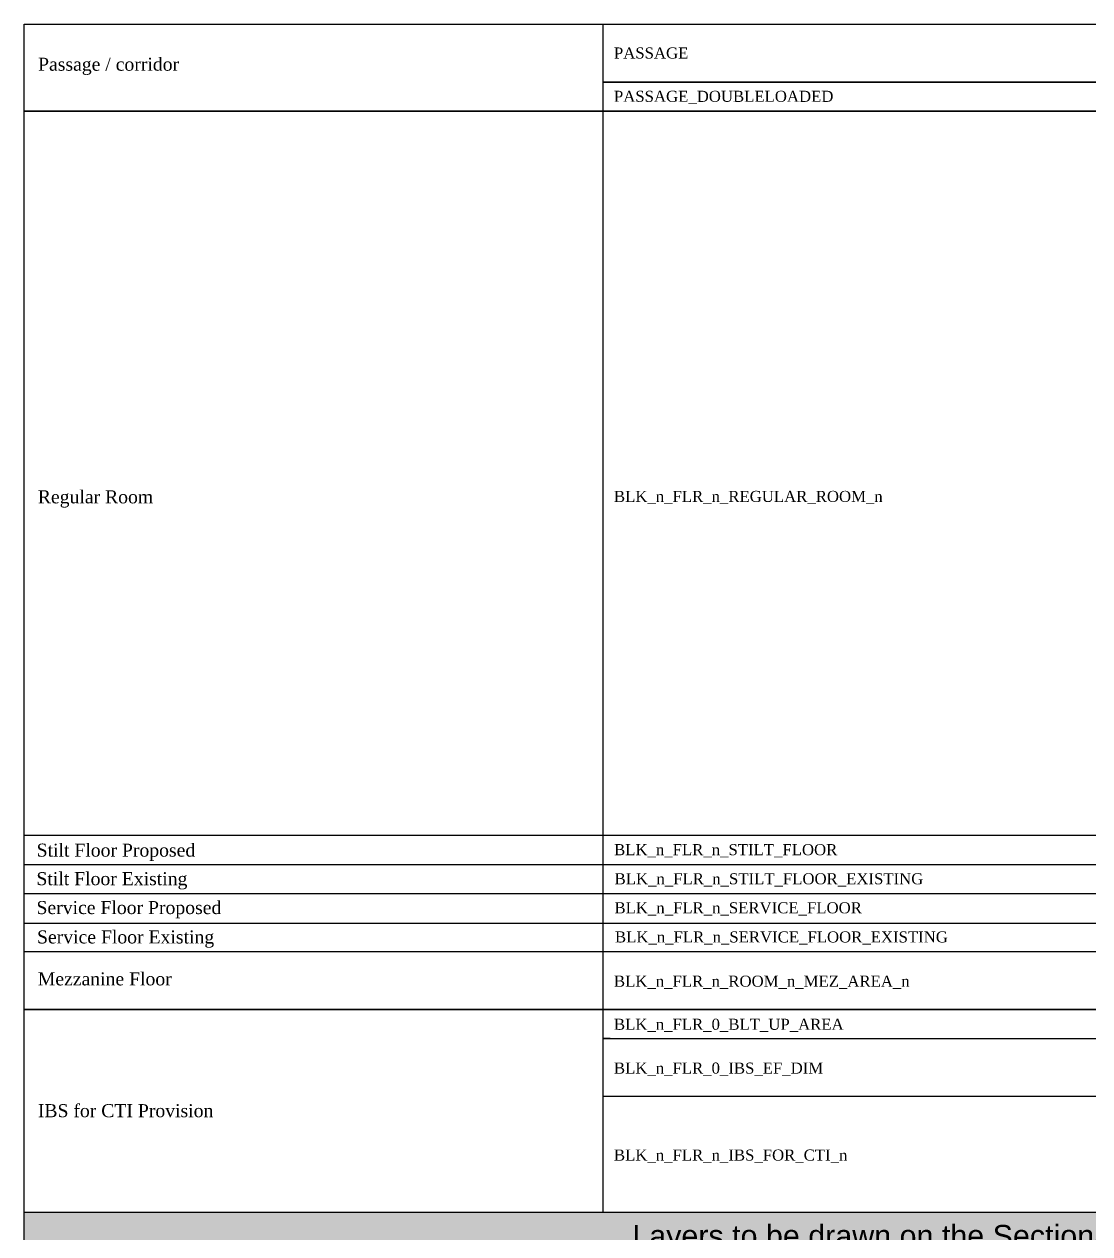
# Model space of a CAD drawing. Header units: millimetres. Extents: x -9481 to -9286, y 28694 to 28853.
# Drawn here: x -9481.26 to -9462.12, y 28744.34 to 28766.07 of the extents above; entities that cross this region are included whole.
import ezdxf

# ---------------------------------------------------------------- set-up
doc = ezdxf.new("R2010")
doc.units = ezdxf.units.MM
doc.linetypes.add('CONTINULUS', pattern=[0])
doc.layers.add('BLK_1_PLANTATION_GREENSTRIP', color=7, linetype='Continuous')
doc.layers.add('HATCH', color=7, linetype='Continuous')
doc.styles.add('MtXpl_Georgia', font='georgiab.ttf')
doc.styles.get("Standard").update_dxf_attribs({"font": 'arial.ttf', "height": 0.25})

# ---------------------------------------------------------------- blocks, each defined once
blk = doc.blocks.new('J4')
at = {"layer": 'HATCH', "linetype": 'CONTINULUS', "ltscale": 0.05}
h = blk.add_hatch(color=241, dxfattribs=at)
h.dxf.hatch_style = 1
h.paths.add_polyline_path([(-9435.455, 28796.771), (-9435.455, 28795.998), (-9396.427, 28795.998), (-9396.427, 28796.771)])
blk.add_lwpolyline([(-9435.455, 28796.771), (-9396.427, 28796.771), (-9396.427, 28795.998), (-9435.455, 28795.998), (-9435.455, 28796.771)], close=True)
at = {"color": 18, "insert": (-9424.534, 28796.544), "char_height": 0.39118, "attachment_point": 1}
blk.add_mtext_dynamic_manual_height_columns('Layers to be drawn on the Sectional Elevations or Building Elevation', width=18.54654, gutter_width=1.633, heights=[0], dxfattribs=at)

msp = doc.modelspace()

# ---------------------------------------------------------------- linework, layer by layer
for p, q in [((-9470.864214, 28766.069052), (-9470.864214, 28765.548405)), ((-9470.864214, 28765.548405), (-9470.864214, 28765.027759)), ((-9470.864214, 28765.027759), (-9470.864214, 28764.507112)), ((-9470.864214, 28764.507112), (-9470.864214, 28763.986465)), ((-9470.864214, 28763.986465), (-9470.864214, 28761.38323)), ((-9470.864214, 28761.902373), (-9470.864214, 28751.489435)), ((-9470.864214, 28761.38323), (-9470.864214, 28760.862583)), ((-9470.864214, 28752.010082), (-9470.864214, 28749.405344)), ((-9481.2579, 28749.405344), (-9481.2579, 28751.489435)), ((-9481.2579, 28750.968236), (-9442.229952, 28750.968236)), ((-9481.2579, 28750.449898), (-9442.229952, 28750.449898)), ((-9481.2579, 28749.917846), (-9442.229952, 28749.917846)), ((-9470.864214, 28749.405344), (-9470.864214, 28748.884697)), ((-9470.864214, 28748.884697), (-9470.864214, 28748.36405)), ((-9470.864214, 28748.36405), (-9470.864214, 28747.843403)), ((-9470.864214, 28747.843403), (-9470.864214, 28746.80211)), ((-9470.864214, 28746.80211), (-9470.864214, 28744.721822)), ((-9481.2579, 28744.721822), (-9442.229952, 28744.721822))]:
    msp.add_line(p, q)
for points in [[(-9481.2579, 28765.548405), (-9481.2579, 28766.069052), (-9442.229952, 28766.069052), (-9442.229952, 28765.548405)], [(-9481.2579, 28765.027759), (-9481.2579, 28765.548405), (-9481.2579, 28765.548405)], [(-9442.229952, 28765.027759), (-9442.229952, 28764.507112), (-9481.2579, 28764.507112), (-9481.2579, 28765.027759), (-9481.2579, 28765.027759)], [(-9470.864214, 28765.027759), (-9455.60159, 28765.027759)], [(-9455.60159, 28765.027759), (-9470.864214, 28765.027759)], [(-9481.2579, 28763.986465), (-9481.2579, 28764.507112), (-9442.229952, 28764.507112), (-9442.229952, 28763.986465)], [(-9481.2579, 28763.465818), (-9481.2579, 28763.986465)], [(-9481.2579, 28762.945171), (-9481.2579, 28763.465818)], [(-9481.2579, 28762.424524), (-9481.2579, 28762.945171)], [(-9481.2579, 28761.903877), (-9481.2579, 28762.424524)], [(-9481.2579, 28761.38323), (-9481.2579, 28761.903877)], [(-9481.2579, 28760.862583), (-9481.2579, 28761.38323)], [(-9481.2579, 28760.341936), (-9481.2579, 28760.862583)], [(-9481.2579, 28759.821289), (-9481.2579, 28760.341936)], [(-9481.2579, 28757.738702), (-9481.2579, 28759.821289)], [(-9481.2579, 28757.218055), (-9481.2579, 28757.738702)], [(-9481.2579, 28756.697408), (-9481.2579, 28757.218055)], [(-9481.2579, 28756.176761), (-9481.2579, 28756.697408)], [(-9481.2579, 28755.656114), (-9481.2579, 28756.176761)], [(-9481.2579, 28755.135467), (-9481.2579, 28755.656114)], [(-9481.2579, 28754.61482), (-9481.2579, 28755.135467)], [(-9481.2579, 28754.094173), (-9481.2579, 28754.61482)], [(-9481.2579, 28753.573526), (-9481.2579, 28754.094173)], [(-9481.2579, 28753.052879), (-9481.2579, 28753.573526)], [(-9481.2579, 28752.532233), (-9481.2579, 28753.052879)], [(-9481.2579, 28752.011586), (-9481.2579, 28752.532233)], [(-9481.2579, 28751.490939), (-9481.2579, 28752.011586)], [(-9461.731845, 28752.011586), (-9442.229952, 28752.011586), (-9442.229952, 28751.490939), (-9481.2579, 28751.490939)], [(-9481.2579, 28750.970292), (-9481.2579, 28751.490939)], [(-9481.2579, 28748.36405), (-9481.2579, 28749.405344), (-9442.229952, 28749.405344), (-9442.229952, 28748.884697), (-9457.862239, 28748.884697)], [(-9457.862239, 28748.884697), (-9442.229952, 28748.884697), (-9442.229952, 28748.36405), (-9481.2579, 28748.36405), (-9481.2579, 28748.884697)], [(-9481.2579, 28744.721822), (-9481.2579, 28748.36405)], [(-9481.2579, 28748.36405), (-9442.229952, 28748.36405), (-9442.229952, 28747.843403), (-9457.862239, 28747.843403)], [(-9470.737512, 28748.36405), (-9470.864214, 28748.36405)], [(-9470.864214, 28748.36405), (-9470.737512, 28748.36405)], [(-9470.737512, 28747.843403), (-9470.864214, 28747.843403)], [(-9470.864214, 28747.843403), (-9470.737512, 28747.843403)], [(-9470.864214, 28747.843403), (-9442.229952, 28747.843403), (-9442.229952, 28747.322756), (-9457.862239, 28747.322756)], [(-9461.731845, 28747.322756), (-9442.229952, 28747.322756), (-9442.229952, 28746.80211), (-9470.864214, 28746.80211)]]:
    msp.add_lwpolyline(points)

# ---------------------------------------------------------------- block references
at = {"layer": 'BLK_1_PLANTATION_GREENSTRIP', "linetype": 'CONTINULUS'}
msp.add_blockref('J4', (-45.8028, -52.04935), dxfattribs=at)

# ---------------------------------------------------------------- texts
at = {"linetype": 'CONTINULUS', "style": 'MtXpl_Georgia'}
for s, height, p in [('PASSAGE', 0.199011, (-9470.66745, 28765.451959)), ('Passage / corridor', 0.234061, (-9481.008722, 28765.233162)), ('PASSAGE_DOUBLELOADED', 0.199011, (-9470.66745, 28764.674041)), ('Regular Room', 0.234061, (-9481.013331, 28757.459785)), ('BLK_n_FLR_n_REGULAR_ROOM_n', 0.199011, (-9470.66745, 28757.484684)), ('Stilt Floor Proposed', 0.234061, (-9481.034889, 28751.111727)), ('BLK_n_FLR_n_STILT_FLOOR', 0.199011, (-9470.664596, 28751.138075)), ('Stilt Floor Existing', 0.234061, (-9481.037966, 28750.599242)), ('BLK_n_FLR_n_STILT_FLOOR_EXISTING', 0.199011, (-9470.655926, 28750.614632)), ('Service Floor Proposed', 0.234061, (-9481.037003, 28750.080093)), ('BLK_n_FLR_n_SERVICE_FLOOR', 0.199011, (-9470.657732, 28750.093235)), ('Service Floor Existing', 0.234061, (-9481.027958, 28749.552141)), ('BLK_n_FLR_n_SERVICE_FLOOR_EXISTING', 0.199011, (-9470.649062, 28749.569792)), ('Mezzanine Floor', 0.234061, (-9481.013331, 28748.798974)), ('BLK_n_FLR_n_ROOM_n_MEZ_AREA_n', 0.199011, (-9470.66745, 28748.774928)), ('BLK_n_FLR_0_BLT_UP_AREA', 0.199011, (-9470.66745, 28748.000719)), ('BLK_n_FLR_0_IBS_EF_DIM', 0.199011, (-9470.66745, 28747.212987)), ('IBS for CTI Provision', 0.234061, (-9481.013331, 28746.430615)), ('BLK_n_FLR_n_IBS_FOR_CTI_n', 0.199011, (-9470.66745, 28745.650326))]:
    msp.add_text(s, height=height, dxfattribs=at).set_placement(p)

doc.saveas('drawing.dxf')
